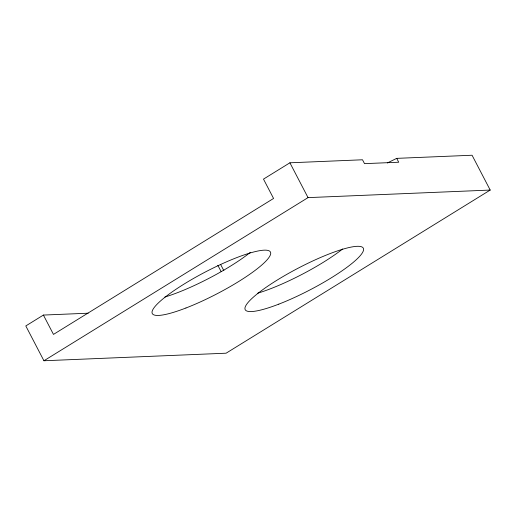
<?xml version="1.0" encoding="UTF-8"?>
<svg xmlns="http://www.w3.org/2000/svg" width="516" height="516" viewBox="0 0 516 516"><rect width="100%" height="100%" fill="white"/><g stroke="black" fill="none" stroke-linecap="round" stroke-linejoin="round"><path stroke-width="0.77" d="M88.197 313.206L43.408 315.063L25.8 325.938L43.931 360.761L226.092 353.202L490.2 190.062L472.069 155.239L396.707 158.36L387.368 162.959M396.707 158.36L398.72 162.23L364.515 163.649L362.503 159.779L289.908 162.798L263.495 179.11L273.57 198.46L53.477 334.407L43.408 315.063M43.931 360.761L308.039 197.622L490.2 190.062M289.908 162.798L308.039 197.622M220.616 264.463L223.854 270.681M217.842 265.282L221.08 271.5M342.637 248.976A66.596 12.365 -27.5 0 1 257.748 293.178M250.35 252.356A66.596 12.365 -27.5 0 1 164.862 297.035M185.934 308A66.596 12.365 -27.5 0 0 270.519 252.221A66.596 12.365 -27.5 0 0 177.652 288.167A66.596 12.365 -27.5 0 0 185.934 308M278.814 304.143A66.596 12.365 -27.5 0 0 363.406 248.37A66.596 12.365 -27.5 0 0 270.539 284.316A66.596 12.365 -27.5 0 0 278.814 304.143"/></g></svg>
